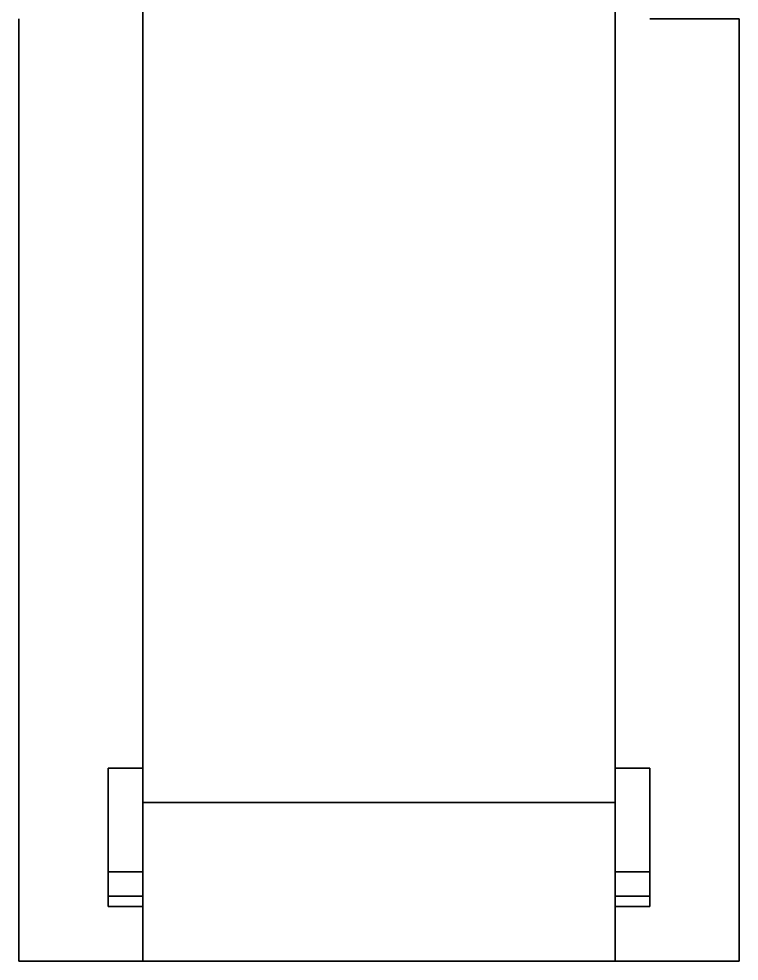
# Model space of a CAD drawing. Extents: x -1.31 to 1.31, y -3.05 to 3.14.
# Drawn here: x -1.25 to 1.25, y -3.05 to 0.22 of the extents above; entities that cross this region are included whole.
import ezdxf

# ---------------------------------------------------------------- set-up
doc = ezdxf.new("R2010")
doc.units = 0
doc.layers.get('0').update_dxf_attribs({"linetype": 'CONTINUOUS'})

msp = doc.modelspace()

# ---------------------------------------------------------------- linework, layer by layer
for points in [[(-0.82, 2.59, 0.45), (-0.82, -2.5, 0.45), (-0.82, 2.9449, 1.07), (-0.82, 3.07, 0.75)], [(0.82, 3.07, 0.75), (0.82, 2.9449, 1.07), (0.82, -2.5, 0.45), (0.82, 2.59, 0.45)], [(-0.82, -2.5, 0.45), (-0.82, -2.5, 0.45), (-0.82, 0.22, 1.07), (-0.82, 2.9449, 1.07)], [(0.82, 2.9449, 1.07), (0.82, 0.22, 1.07), (0.82, -2.5, 0.45)], [(0.82, 2.59, 0.45), (0.82, -2.5, 0.45), (-0.82, -2.5, 0.45), (-0.82, 2.59, 0.45)], [(-1.25, -3.05, 1.72), (-1.25, -1.75, 1.72), (-1.25, 0.22, 1.12), (-1.25, -3.05, 1.12)], [(-1.25, -1.75, 2.24), (-1.25, 0.22, 2.24), (-1.25, 0.22, 1.12), (-1.25, -1.75, 1.72)], [(-0.82, -2.5, 0.45), (-0.82, -3.05, 1.01), (-0.82, 0.22, 1.12), (-0.82, 0.22, 1.07)], [(-0.82, -3.05, 1.01), (-0.82, -3.05, 1.12), (-0.82, 0.22, 1.12)], [(0.82, 0.22, 1.07), (0.82, 0.22, 1.12), (0.82, -3.05, 1.01), (0.82, -2.5, 0.45)], [(0.82, 0.22, 1.12), (0.82, 0.22, 1.12), (0.82, -3.05, 1.12), (0.82, -3.05, 1.01)], [(1.25, 0.22, 1.12), (0.94, 0.22, 1.12), (0.94, 0.22, 2.24), (1.25, 0.22, 2.24)], [(1.25, -3.05, 1.12), (1.25, 0.22, 1.12), (1.25, -1.75, 1.72), (1.25, -3.05, 1.72)], [(1.25, -1.75, 1.72), (1.25, 0.22, 1.12), (1.25, 0.22, 2.24), (1.25, -1.75, 2.24)], [(-0.82, -2.74, 0.75), (-0.82, -2.38, 0.75), (-0.94, -2.38, 0.75), (-0.94, -2.74, 0.75)], [(-0.82, -2.38, 0.51), (-0.82, -2.74, 0.51), (-0.94, -2.74, 0.51), (-0.94, -2.38, 0.51)], [(-0.82, -2.38, 0.75), (-0.82, -2.38, 0.51), (-0.94, -2.38, 0.51), (-0.94, -2.38, 0.75)], [(-0.94, -2.38, 0.75), (-0.94, -2.38, 0.51), (-0.94, -2.74, 0.51), (-0.94, -2.74, 0.75)], [(0.82, -2.38, 0.51), (0.82, -2.38, 0.75), (0.94, -2.38, 0.75), (0.94, -2.38, 0.51)], [(0.82, -2.74, 0.51), (0.82, -2.38, 0.51), (0.94, -2.38, 0.51), (0.94, -2.74, 0.51)], [(0.82, -2.38, 0.75), (0.82, -2.74, 0.75), (0.94, -2.74, 0.75), (0.94, -2.38, 0.75)], [(0.94, -2.38, 0.51), (0.94, -2.38, 0.75), (0.94, -2.74, 0.75), (0.94, -2.74, 0.51)], [(0.82, -2.5, 0.45), (0.82, -3.05, 1.01), (-0.82, -3.05, 1.01), (-0.82, -2.5, 0.45)], [(-0.82, -2.5589, 0.51), (-0.82, -2.5589, 0.51), (-0.82, -2.7788, 0.7339), (-0.82, -2.74, 0.51)], [(0.82, -2.8249, 0.5451), (0.82, -2.7788, 0.7339), (0.82, -2.5589, 0.51), (0.82, -2.74, 0.51)], [(-0.82, -2.8249, 0.7149), (-0.82, -2.74, 0.75), (-0.94, -2.74, 0.75), (-0.94, -2.8249, 0.7149)], [(-0.82, -2.74, 0.51), (-0.82, -2.8249, 0.5451), (-0.94, -2.8249, 0.5451), (-0.94, -2.74, 0.51)], [(-0.94, -2.74, 0.75), (-0.94, -2.74, 0.51), (-0.94, -2.8249, 0.5451), (-0.94, -2.8249, 0.7149)], [(-0.82, -2.74, 0.51), (-0.82, -2.7788, 0.7339), (-0.82, -2.8249, 0.7149), (-0.82, -2.8249, 0.5451)], [(0.82, -2.8249, 0.5451), (0.82, -2.74, 0.51), (0.94, -2.74, 0.51), (0.94, -2.8249, 0.5451)], [(0.82, -2.74, 0.75), (0.82, -2.8249, 0.7149), (0.94, -2.8249, 0.7149), (0.94, -2.74, 0.75)], [(0.94, -2.74, 0.51), (0.94, -2.74, 0.75), (0.94, -2.8249, 0.7149), (0.94, -2.8249, 0.5451)], [(0.82, -2.8249, 0.7149), (0.82, -2.7788, 0.7339), (0.82, -2.8249, 0.5451), (0.82, -2.86, 0.63)], [(-0.82, -2.86, 0.63), (-0.82, -2.8249, 0.7149), (-0.94, -2.8249, 0.7149), (-0.94, -2.86, 0.63)], [(-0.82, -2.8249, 0.5451), (-0.82, -2.86, 0.63), (-0.94, -2.86, 0.63), (-0.94, -2.8249, 0.5451)], [(-0.94, -2.8249, 0.7149), (-0.94, -2.8249, 0.5451), (-0.94, -2.86, 0.63)], [(-0.82, -2.8249, 0.5451), (-0.82, -2.8249, 0.7149), (-0.82, -2.86, 0.63)], [(0.82, -2.86, 0.63), (0.82, -2.8249, 0.5451), (0.94, -2.8249, 0.5451), (0.94, -2.86, 0.63)], [(0.82, -2.8249, 0.7149), (0.82, -2.86, 0.63), (0.94, -2.86, 0.63), (0.94, -2.8249, 0.7149)], [(0.94, -2.8249, 0.5451), (0.94, -2.8249, 0.7149), (0.94, -2.86, 0.63)], [(-1.25, -3.05, 1.12), (1.25, -3.05, 1.12), (1.25, -3.05, 1.72), (-1.25, -3.05, 1.72)], [(0.82, -3.05, 1.01), (0.82, -3.05, 1.12), (-0.82, -3.05, 1.12), (-0.82, -3.05, 1.01)]]:
    msp.add_3dface(points)

doc.saveas('drawing.dxf')
